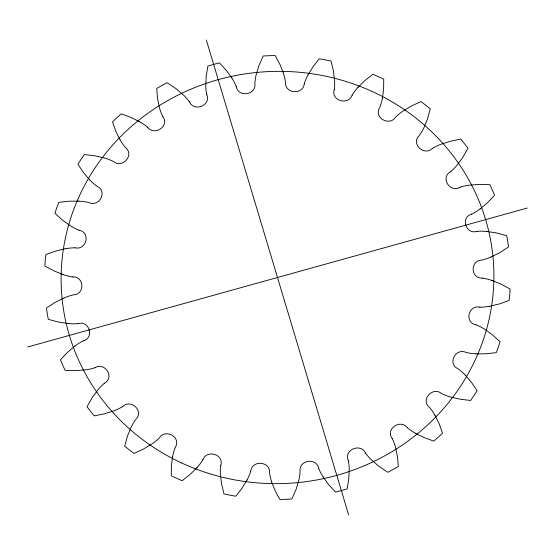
<?xml version="1.0" encoding="UTF-8"?>
<svg xmlns="http://www.w3.org/2000/svg" width="555" height="555" viewBox="0 0 555 555"><rect width="100%" height="100%" fill="white"/><g stroke="black" fill="none" stroke-linecap="round" stroke-linejoin="round"><path stroke-width="0.83" d="M220.772 465.472C224.345 454.323 206.682 449.141 202.859 459.817M334.228 89.528C330.655 100.677 348.318 105.859 352.141 95.182M172.591 456.508L171.384 465.909L171.266 475.822A233.107 221.951 -4.2 0 0 182.123 480.713L190.164 474.365L197.101 467.546M382.409 98.492L383.616 89.091L383.734 79.178A233.107 221.951 -4.2 0 0 372.877 74.287L364.836 80.635L357.899 87.454M304.3 83.777C303.099 95.113 284.757 93.906 285.457 82.376A50.699 48.278 -4.2 0 0 283.362 73.163M250.7 471.223C251.901 459.887 270.243 461.094 269.543 472.624A50.699 48.278 -4.2 0 0 271.638 481.837M307.956 74.967L312.985 66.78L319.215 58.795A233.107 221.951 -4.2 0 1 331.009 61.057L333.382 70.693L334.568 80.08A50.699 48.278 -4.2 0 1 334.29 89.535M247.044 480.033L242.015 488.22L235.785 496.205A233.107 221.951 -4.2 0 1 223.991 493.943L221.618 484.307L220.432 474.92A50.699 48.278 -4.2 0 1 220.71 465.465M104.458 383.255C114.968 377.421 105.082 361.811 95.071 367.681M450.542 171.745C440.032 177.579 449.918 193.189 459.928 187.319M74.863 346.07L67.426 352.383L60.433 359.779A233.107 221.951 -4.2 0 0 65.102 370.324L75.501 370.622L85.408 369.866A51.178 48.729 -4.2 0 0 95.092 367.736M480.137 208.93L487.574 202.617L494.567 195.221A233.107 221.951 -4.2 0 0 489.898 184.676L479.499 184.378L469.592 185.134A51.178 48.729 -4.2 0 0 459.908 187.264M432.283 148.504C423.992 156.413 410.534 143.766 419.247 135.552A50.699 48.278 -4.2 0 0 424.103 127.282L427.537 118.867L430.291 108.822A233.107 221.951 -4.2 0 0 420.995 101.586L411.602 105.929L403.166 110.979A51.178 48.729 -4.2 0 0 395.597 117.147C389.513 126.755 373.348 117.611 379.71 107.601A50.699 48.278 -4.2 0 0 382.36 98.485M122.717 406.496C131.008 398.587 144.466 411.234 135.753 419.448A50.699 48.278 -4.2 0 0 130.897 427.718L127.463 436.133L124.708 446.178A233.107 221.951 -4.2 0 0 134.005 453.414L143.398 449.071L151.834 444.021A51.178 48.729 -4.2 0 0 159.403 437.853C165.487 428.245 181.651 437.389 175.29 447.399A50.699 48.278 -4.2 0 0 172.64 456.515M83.215 340.909C94.794 337.815 89.293 320.186 78.033 323.62M471.785 214.091C460.206 217.185 465.707 234.814 476.967 231.379M63.874 297.993L55.077 302.447L46.44 308.039A233.107 221.951 -4.2 0 0 48.32 319.361L58.324 322.025L68.112 323.551M491.126 257.007L499.923 252.553L508.56 246.961A233.107 221.951 -4.2 0 0 506.68 235.639L496.676 232.975L486.888 231.449M27.75 346.972L527.25 208.028M65.296 248.73L55.653 251.054L45.878 254.523A233.107 221.951 -4.2 0 0 44.858 265.97L53.884 270.84L62.992 274.552M489.704 306.27L499.347 303.946L509.122 300.477A233.107 221.951 -4.2 0 0 510.142 289.03L501.116 284.16L492.007 280.448M75.182 247.842C86.629 250.354 90.853 232.372 79.046 230.186M479.818 307.158C468.371 304.646 464.146 322.628 475.954 324.814M79.053 201.139L69.125 201.194L58.781 202.346A233.107 221.951 -4.2 0 0 54.91 213.245L62.438 220.037L70.332 225.725A51.178 48.729 -4.2 0 0 79.018 230.242M475.947 353.861L485.875 353.806L496.219 352.654A233.107 221.951 -4.2 0 0 500.09 341.755L492.562 334.963L484.668 329.275A51.178 48.729 -4.2 0 0 475.982 324.758M482.413 278.111C470.522 278.818 469.863 260.357 481.74 260.115A50.699 48.278 -4.2 0 0 491.106 256.958M72.587 276.889C84.478 276.182 85.137 294.643 73.26 294.885A50.699 48.278 -4.2 0 0 63.894 298.042M139.7 121.774L130.911 117.431L121.226 113.872A233.107 221.951 -4.2 0 0 112.498 121.843L115.822 131.216L120.012 139.77M415.3 433.226L424.089 437.569L433.774 441.128A233.107 221.951 -4.2 0 0 442.502 433.157L439.178 423.784L434.988 415.23M147.665 127.352C154.616 136.322 169.879 125.985 162.83 116.488M407.335 427.648C400.384 418.678 385.121 429.015 392.17 438.512M465.284 375.09L471.507 382.423L477.092 390.748A233.107 221.951 -4.2 0 1 470.612 400.46L460.296 399.225L450.653 397.019A50.699 48.278 -4.2 0 1 441.475 393.481C432.671 386.183 420.17 399.926 429.48 407.412A51.178 48.729 -4.2 0 1 434.947 415.258M89.716 179.91L83.493 172.577L77.908 164.252A233.107 221.951 -4.2 0 1 84.388 154.54L94.704 155.775L104.347 157.981A50.699 48.278 -4.2 0 1 113.525 161.519C122.329 168.817 134.83 155.074 125.52 147.588A51.178 48.729 -4.2 0 1 120.053 139.742M189.387 101.856C194.056 112.2 211.212 105.554 206.814 94.752M365.613 453.144C360.944 442.8 343.788 449.446 348.186 460.248M231.914 78.088L226.28 70.332L219.468 62.881A233.107 221.951 -4.2 0 0 207.882 66.107L206.245 75.91L205.766 85.359A51.178 48.729 -4.2 0 0 206.751 94.759M323.086 476.912L328.72 484.668L335.532 492.118A233.107 221.951 -4.2 0 0 347.118 488.893L348.755 479.09L349.234 469.641A51.178 48.729 -4.2 0 0 348.249 460.241M236.222 86.566C238.31 97.798 256.479 95.03 254.898 83.632A51.178 48.729 -4.2 0 1 256.292 74.273L258.921 65.601L263.132 56.013A233.107 221.951 -4.2 0 1 275.169 55.521L279.9 64.318L283.411 73.142M318.778 468.434C316.69 457.202 298.521 459.97 300.102 471.368A51.178 48.729 -4.2 0 1 298.708 480.727L296.079 489.399L291.868 498.987A233.107 221.951 -4.2 0 1 279.831 499.479L275.1 490.682L271.589 481.858M206.356 40.071L348.644 514.929M482.427 278.055A50.699 48.278 -4.2 0 1 491.994 280.497M476.96 231.317A51.178 48.729 -4.2 0 1 486.881 231.497M480.103 208.895A50.699 48.278 -4.2 0 1 471.812 214.14M450.584 171.786A50.699 48.278 -4.2 0 0 457.334 164.814L462.773 157.412L467.962 148.268A233.107 221.951 -4.2 0 0 460.768 139.111L450.577 141.192L441.135 144.182A51.178 48.729 -4.2 0 0 432.248 148.456M352.085 95.155A51.178 48.729 -4.2 0 1 357.933 87.482M304.237 83.763A51.178 48.729 -4.2 0 1 307.997 74.994M231.872 78.109A50.699 48.278 -4.2 0 1 236.277 86.545M189.435 101.822A50.699 48.278 -4.2 0 0 183.025 94.648L176.004 88.661L167.138 82.716A233.107 221.951 -4.2 0 0 156.683 88.481L157.551 98.353L159.458 107.628A51.178 48.729 -4.2 0 0 162.775 116.515M139.673 121.816A50.699 48.278 -4.2 0 1 147.706 127.303M89.75 179.882A51.178 48.729 -4.2 0 0 97 186.286C108.003 191.156 99.262 207.584 88.856 202.526A50.699 48.278 -4.2 0 0 79.053 201.188M65.31 248.779A50.699 48.278 -4.2 0 1 75.182 247.787M72.573 276.945A51.178 48.729 -4.2 0 1 63.006 274.51M78.04 323.683A51.178 48.729 -4.2 0 1 68.119 323.503M74.897 346.105A50.699 48.278 -4.2 0 1 83.188 340.86M104.416 383.214A50.699 48.278 -4.2 0 0 97.666 390.186L92.227 397.588L87.038 406.732A233.107 221.951 -4.2 0 0 94.232 415.889L104.423 413.808L113.865 410.818A51.178 48.729 -4.2 0 0 122.752 406.544M202.915 459.845A51.178 48.729 -4.2 0 1 197.067 467.518M250.763 471.237A51.178 48.729 -4.2 0 1 247.003 480.006M323.128 476.891A50.699 48.278 -4.2 0 1 318.723 468.455M365.565 453.178A50.699 48.278 -4.2 0 0 371.975 460.352L378.996 466.339L387.862 472.284A233.107 221.951 -4.2 0 0 398.317 466.519L397.449 456.647L395.542 447.372A51.178 48.729 -4.2 0 0 392.225 438.485M415.327 433.184A50.699 48.278 -4.2 0 1 407.294 427.697M465.25 375.118A51.178 48.729 -4.2 0 0 458 368.714C446.997 363.844 455.738 347.416 466.144 352.474A50.699 48.278 -4.2 0 0 475.947 353.812M489.69 306.221A50.699 48.278 -4.2 0 1 479.818 307.213M181.367 462.849A216.457 206.099 -4.2 0 0 493.471 262.987A216.457 206.099 -4.2 0 0 157.662 106.664A216.457 206.099 -4.2 0 0 181.367 462.849"/></g></svg>
